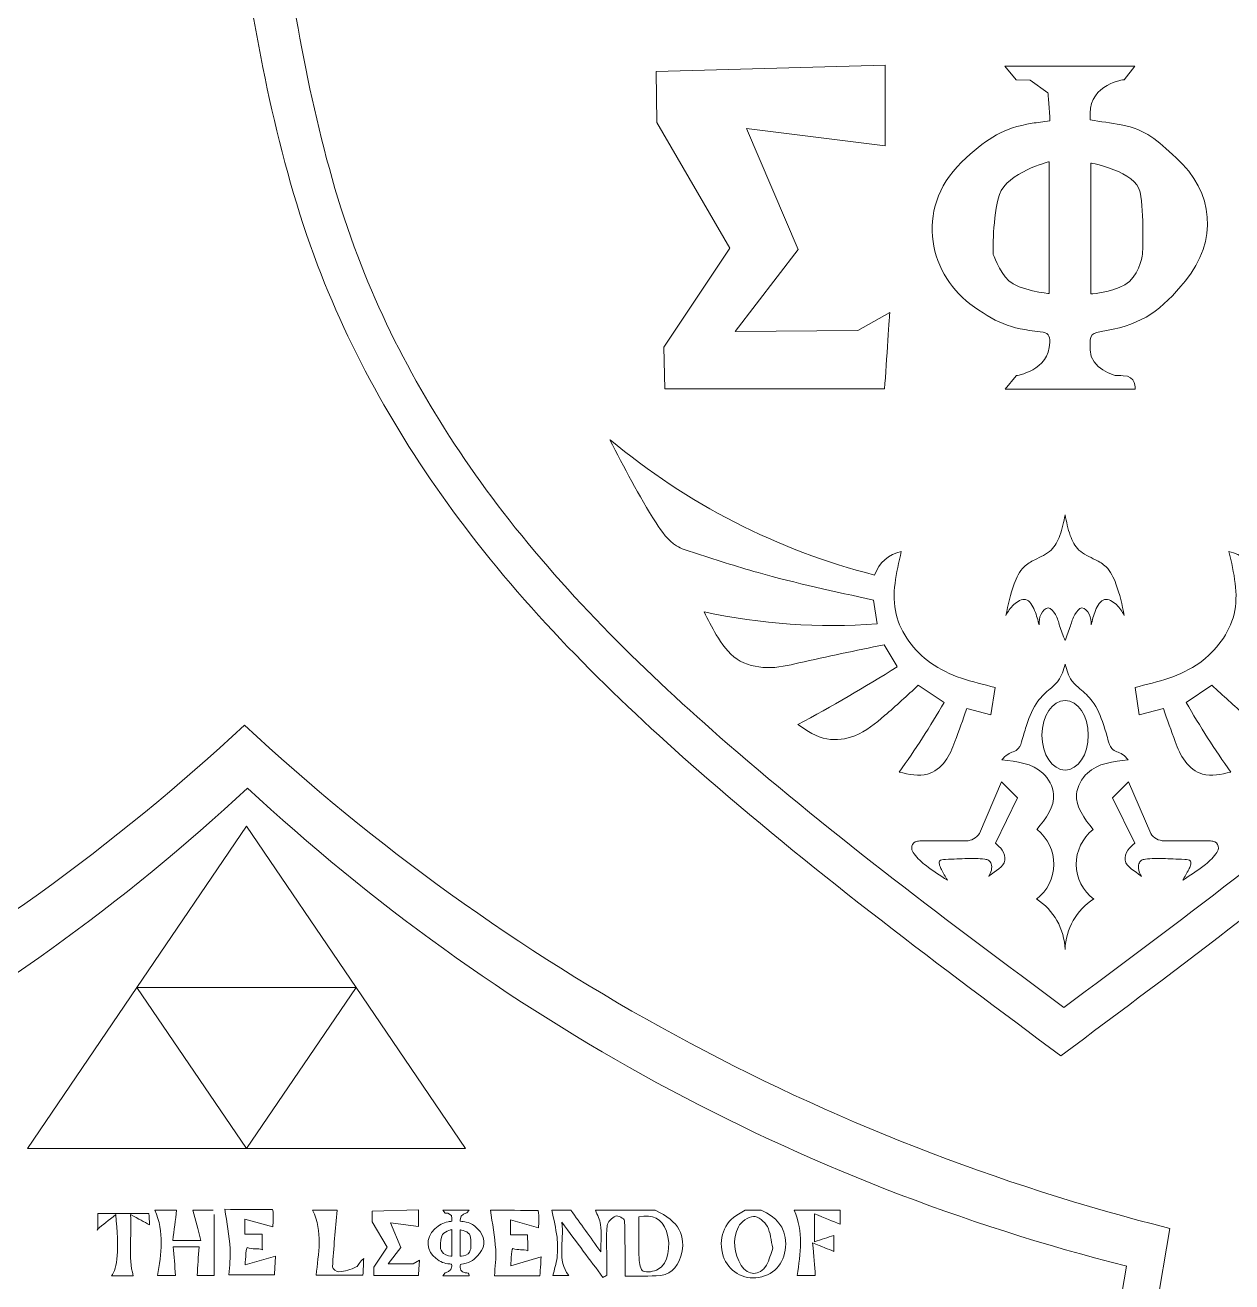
# Model space of a CAD drawing. Header units: inches. Extents: x 0 to 12, y 0 to 12.
# Drawn here: x 1.07 to 2.154, y 1.755 to 2.884 of the extents above; entities that cross this region are included whole.
import ezdxf

# ---------------------------------------------------------------- set-up
doc = ezdxf.new("R2010")
doc.units = ezdxf.units.IN
doc.header["$MEASUREMENT"] = 0

msp = doc.modelspace()

# ---------------------------------------------------------------- linework, layer by layer
at = {"color": 5, "lineweight": 0}
for p, q in [((1.8353, 2.3458), (1.8321, 2.3671)), ((1.8534, 2.3073), (1.8417, 2.327)), ((1.8955, 2.2752), (1.8723, 2.2906)), ((1.9414, 2.2887), (1.9376, 2.2639)), ((2.0671, 2.2887), (2.0709, 2.2639)), ((2.113, 2.2752), (2.1362, 2.2906)), ((1.9376, 2.2639), (1.9159, 2.2696)), ((2.0709, 2.2639), (2.0926, 2.2696)), ((1.9273, 2.1574), (1.9472, 2.2038)), ((1.9472, 2.2038), (1.9616, 2.1894)), ((2.0613, 2.2038), (2.0469, 2.1894)), ((2.0812, 2.1574), (2.0613, 2.2038)), ((1.9616, 2.1894), (1.9416, 2.1486)), ((2.0469, 2.1894), (2.0669, 2.1486)), ((1.2687, 2.164), (1.1702, 2.0192)), ((1.3671, 2.0192), (1.2687, 2.164)), ((1.8736, 2.1507), (1.9153, 2.1507)), ((2.1349, 2.1507), (2.0933, 2.1507)), ((1.1702, 2.0192), (1.0718, 1.8745)), ((1.2687, 1.8745), (1.1702, 2.0192)), ((1.1702, 2.0192), (1.3671, 2.0192)), ((1.3671, 2.0192), (1.2687, 1.8745)), ((1.4656, 1.8745), (1.3671, 2.0192)), ((1.0718, 1.8745), (1.2687, 1.8745)), ((1.2687, 1.8745), (1.4656, 1.8745)), ((1.9718, 1.2603), (2.0596, 1.7687))]:
    msp.add_line(p, q, dxfattribs=at)
at = {"color": 250, "lineweight": 0}
msp.add_line((2.006, 1.2675), (2.0985, 1.8027), dxfattribs=at)
at = {"color": 5, "lineweight": 0}
for centre, radius, start, end in [((1.9825, 2.9748), 0.604, 230.1334, 255.6659), ((1.8635, 2.3792), 0.0322, 101.4674, 161.1937), ((2.145, 2.3792), 0.0322, 18.8063, 78.5326), ((1.795, 2.8949), 0.5506, 257.9267, 274.1924), ((1.0619, 3.5617), 1.4833, 298.2597, 302.2494), ((1.2358, 2.6544), 0.7609, 324.5017, 330.1066), ((2.7727, 2.6544), 0.7609, 209.8934, 215.4983), ((0.0384, 3.5218), 1.8077, 284.1261, 312.9293), ((2.5008, 3.5218), 1.8077, 227.0707, 255.8739), ((1.915, 2.1654), 0.0146, 271.0459, 327.1361), ((1.955, 2.1299), 0.0392, 306.8379, 52.1804), ((2.0535, 2.1299), 0.0392, 127.8196, 233.1621), ((2.0935, 2.1654), 0.0146, 212.8639, 268.9541), ((1.9482, 2.0514), 0.0561, 1.9204, 57.3192), ((2.0603, 2.0514), 0.0561, 122.6808, 178.0796)]:
    msp.add_arc(centre, radius, start, end, dxfattribs=at)
at = {"color": 250, "lineweight": 0}
for centre, start, end in [((-0.0292, 3.648), 284.1261, 312.9293), ((2.5629, 3.648), 227.0707, 255.8739)]:
    msp.add_arc(centre, 1.9029, start, end, dxfattribs=at)
at = {"color": 5, "lineweight": 0}
msp.add_ellipse((2.0043, 2.2457), major_axis=(0, 0.0313), ratio=0.665933, dxfattribs=at)
at = {"color": 250, "lineweight": 0}
for points in [[(2.0004, 1.9577), (1.8923, 2.0382), (1.7024, 2.1795), (1.4654, 2.4105), (1.3119, 2.673), (1.278, 2.8675), (1.2613, 2.9705)], [(2.0004, 1.9577), (2.1085, 2.0382), (2.2984, 2.1795), (2.5354, 2.4105), (2.6889, 2.673), (2.7228, 2.8675), (2.7395, 2.9705)]]:
    msp.add_open_spline(points, degree=3, knots=[0, 0, 0, 0, 0.0808468, 0.1419248, 0.197496, 0.2597021, 0.2597021, 0.2597021, 0.2597021], dxfattribs=at)
at = {"color": 5, "lineweight": 0}
for points, knots in [([(2.0032, 2.0012), (1.9004, 2.0776), (1.7201, 2.2118), (1.4949, 2.4312), (1.349, 2.6806), (1.3168, 2.8654), (1.301, 2.9633)], [0, 0, 0, 0, 0.0808468, 0.1419248, 0.197496, 0.2597021, 0.2597021, 0.2597021, 0.2597021]), ([(2.0032, 2.0012), (2.1059, 2.0776), (2.2862, 2.2118), (2.5114, 2.4312), (2.6573, 2.6806), (2.6895, 2.8654), (2.7053, 2.9633)], [0, 0, 0, 0, 0.0808468, 0.1419248, 0.197496, 0.2597021, 0.2597021, 0.2597021, 0.2597021]), ([(1.8321, 2.3671), (1.7972, 2.3747), (1.7422, 2.3866), (1.6844, 2.4052), (1.6504, 2.4161), (1.6249, 2.4531), (1.608, 2.4862), (1.5953, 2.5112)], [0, 0, 0, 0, 0.02753964, 0.04351363, 0.0474821, 0.05463243, 0.07669562, 0.07669562, 0.07669562, 0.07669562]), ([(2.0043, 2.4437), (2.0031, 2.4375), (2.0009, 2.4263), (1.9926, 2.4101), (1.9785, 2.4045), (1.965, 2.3965), (1.9563, 2.378), (1.9531, 2.3629), (1.951, 2.3534)], [0, 0, 0, 0, 0.00496667, 0.00889983, 0.01334248, 0.01630321, 0.02086423, 0.02843291, 0.02843291, 0.02843291, 0.02843291]), ([(2.0043, 2.4437), (2.0055, 2.4375), (2.0076, 2.4263), (2.0159, 2.4101), (2.03, 2.4045), (2.0435, 2.3965), (2.0522, 2.378), (2.0555, 2.3629), (2.0575, 2.3534)], [0, 0, 0, 0, 0.00496667, 0.00889983, 0.01334248, 0.01630321, 0.02086423, 0.02843291, 0.02843291, 0.02843291, 0.02843291]), ([(1.9414, 2.2887), (1.9209, 2.2936), (1.8827, 2.3027), (1.8438, 2.3543), (1.8526, 2.3916), (1.8571, 2.4108)], [0, 0, 0, 0, 0.01607831, 0.02987121, 0.04449574, 0.04449574, 0.04449574, 0.04449574]), ([(2.0671, 2.2887), (2.0877, 2.2936), (2.1258, 2.3027), (2.1647, 2.3543), (2.156, 2.3916), (2.1515, 2.4108)], [0, 0, 0, 0, 0.01607831, 0.02987121, 0.04449574, 0.04449574, 0.04449574, 0.04449574]), ([(1.9809, 2.3448), (1.9798, 2.349), (1.9779, 2.3571), (1.9701, 2.371), (1.9569, 2.3633), (1.953, 2.3567), (1.951, 2.3534)], [0, 0, 0, 0, 0.00351206, 0.00679766, 0.00978558, 0.01288207, 0.01288207, 0.01288207, 0.01288207]), ([(2.0043, 2.3307), (2.0025, 2.3352), (1.9994, 2.3431), (1.9969, 2.3533), (1.9893, 2.3629), (1.9811, 2.354), (1.981, 2.348), (1.9809, 2.3448)], [0, 0, 0, 0, 0.00367448, 0.00651244, 0.00872326, 0.0109429, 0.0134626, 0.0134626, 0.0134626, 0.0134626]), ([(2.0043, 2.3307), (2.006, 2.3352), (2.0091, 2.3431), (2.0117, 2.3533), (2.0193, 2.3629), (2.0274, 2.354), (2.0276, 2.348), (2.0277, 2.3448)], [0, 0, 0, 0, 0.00367448, 0.00651244, 0.00872326, 0.0109429, 0.0134626, 0.0134626, 0.0134626, 0.0134626]), ([(2.0277, 2.3448), (2.0287, 2.349), (2.0306, 2.3571), (2.0385, 2.371), (2.0516, 2.3633), (2.0555, 2.3567), (2.0575, 2.3534)], [0, 0, 0, 0, 0.00351206, 0.00679766, 0.00978558, 0.01288207, 0.01288207, 0.01288207, 0.01288207]), ([(1.8417, 2.327), (1.8162, 2.3217), (1.7811, 2.3144), (1.737, 2.3041), (1.7071, 2.3115), (1.6911, 2.3343), (1.6833, 2.3497), (1.6799, 2.3565)], [0, 0, 0, 0, 0.02023305, 0.02779216, 0.03497388, 0.04239776, 0.04841567, 0.04841567, 0.04841567, 0.04841567]), ([(2.0043, 2.3095), (2.0028, 2.3042), (2.0003, 2.2955), (1.9895, 2.2863), (1.9771, 2.2753), (1.9706, 2.2581), (1.9662, 2.2439), (1.9632, 2.2319), (1.9531, 2.2299), (1.949, 2.2254), (1.9474, 2.2235)], [0, 0, 0, 0, 0.00412311, 0.00675957, 0.01082209, 0.01687384, 0.02044886, 0.02277519, 0.025562, 0.02745838, 0.02745838, 0.02745838, 0.02745838]), ([(2.0043, 2.3095), (2.0057, 2.3042), (2.0082, 2.2955), (2.019, 2.2863), (2.0314, 2.2753), (2.038, 2.2581), (2.0424, 2.2439), (2.0453, 2.2319), (2.0554, 2.2299), (2.0595, 2.2254), (2.0611, 2.2235)], [0, 0, 0, 0, 0.00412311, 0.00675957, 0.01082209, 0.01687384, 0.02044886, 0.02277519, 0.025562, 0.02745838, 0.02745838, 0.02745838, 0.02745838]), ([(1.8723, 2.2906), (1.8624, 2.2814), (1.8445, 2.265), (1.8189, 2.2438), (1.7881, 2.2393), (1.7725, 2.2497), (1.7642, 2.2552)], [0, 0, 0, 0, 0.01052872, 0.01884852, 0.02537562, 0.03288337, 0.03288337, 0.03288337, 0.03288337]), ([(2.1362, 2.2906), (2.1462, 2.2814), (2.164, 2.265), (2.1896, 2.2438), (2.2204, 2.2393), (2.236, 2.2497), (2.2443, 2.2552)], [0, 0, 0, 0, 0.01052872, 0.01884852, 0.02537562, 0.03288337, 0.03288337, 0.03288337, 0.03288337]), ([(1.9159, 2.2696), (1.9124, 2.2597), (1.9068, 2.2436), (1.8981, 2.2216), (1.8795, 2.2067), (1.8641, 2.2105), (1.8553, 2.2126)], [0, 0, 0, 0, 0.00813648, 0.01321573, 0.01827977, 0.02485473, 0.02485473, 0.02485473, 0.02485473]), ([(2.0926, 2.2696), (2.0961, 2.2597), (2.1017, 2.2436), (2.1104, 2.2216), (2.129, 2.2067), (2.1445, 2.2105), (2.1532, 2.2126)], [0, 0, 0, 0, 0.00813648, 0.01321573, 0.01827977, 0.02485473, 0.02485473, 0.02485473, 0.02485473]), ([(1.979, 2.1609), (1.987, 2.1712), (1.9998, 2.1877), (1.9823, 2.2198), (1.961, 2.2221), (1.9474, 2.2235)], [0, 0, 0, 0, 0.00906876, 0.01459213, 0.02458282, 0.02458282, 0.02458282, 0.02458282]), ([(2.0295, 2.1609), (2.0215, 2.1712), (2.0087, 2.1877), (2.0262, 2.2198), (2.0475, 2.2221), (2.0611, 2.2235)], [0, 0, 0, 0, 0.00906876, 0.01459213, 0.02458282, 0.02458282, 0.02458282, 0.02458282]), ([(1.8985, 2.1155), (1.8919, 2.1197), (1.8811, 2.1265), (1.8704, 2.1362), (1.8653, 2.1443), (1.8685, 2.1505), (1.8722, 2.1507), (1.8736, 2.1507)], [0, 0, 0, 0, 0.00596177, 0.00986587, 0.01130521, 0.01296865, 0.01403095, 0.01403095, 0.01403095, 0.01403095]), ([(1.9416, 2.1486), (1.9438, 2.1467), (1.9485, 2.1429), (1.953, 2.1289), (1.9411, 2.1237), (1.9358, 2.119), (1.9357, 2.1189)], [0, 0, 0, 0, 0.002263082, 0.004672888, 0.009805081, 0.009973743, 0.009973743, 0.009973743, 0.009973743]), ([(2.0669, 2.1486), (2.0647, 2.1467), (2.06, 2.1429), (2.0555, 2.1289), (2.0674, 2.1237), (2.0727, 2.119), (2.0729, 2.1189)], [0, 0, 0, 0, 0.002263082, 0.004672888, 0.009805081, 0.009973743, 0.009973743, 0.009973743, 0.009973743]), ([(2.11, 2.1155), (2.1166, 2.1197), (2.1274, 2.1265), (2.1381, 2.1362), (2.1432, 2.1443), (2.14, 2.1505), (2.1364, 2.1507), (2.1349, 2.1507)], [0, 0, 0, 0, 0.00596177, 0.00986587, 0.01130521, 0.01296865, 0.01403095, 0.01403095, 0.01403095, 0.01403095]), ([(1.8985, 2.1155), (1.8966, 2.1187), (1.8941, 2.1231), (1.8914, 2.1285), (1.8907, 2.1339), (1.9029, 2.1344), (1.9147, 2.135), (1.928, 2.135), (1.936, 2.1337), (1.9396, 2.1278), (1.9377, 2.1224), (1.9357, 2.1189)], [0, 0, 0, 0, 0.00278599, 0.00388366, 0.00486863, 0.00626844, 0.01134116, 0.01538852, 0.01640716, 0.01732059, 0.0203083, 0.0203083, 0.0203083, 0.0203083]), ([(2.11, 2.1155), (2.1119, 2.1187), (2.1145, 2.1231), (2.1171, 2.1285), (2.1178, 2.1339), (2.1056, 2.1344), (2.0938, 2.135), (2.0805, 2.135), (2.0725, 2.1337), (2.0689, 2.1278), (2.0708, 2.1224), (2.0729, 2.1189)], [0, 0, 0, 0, 0.00278599, 0.00388366, 0.00486863, 0.00626844, 0.01134116, 0.01538852, 0.01640716, 0.01732059, 0.0203083, 0.0203083, 0.0203083, 0.0203083])]:
    msp.add_open_spline(points, degree=3, knots=knots, dxfattribs=at)
at = {"color": 2, "lineweight": 0}
for points, knots in [([(1.7181, 2.7908), (1.7181, 2.7908), (1.7645, 2.6819), (1.7645, 2.6819), (1.7645, 2.6819), (1.7078, 2.6085), (1.7078, 2.6085), (1.7078, 2.6085), (1.8179, 2.6092), (1.8179, 2.6092), (1.8179, 2.6092), (1.8467, 2.6254), (1.8467, 2.6254), (1.8467, 2.6254), (1.8438, 2.5815), (1.8421, 2.5568), (1.7691, 2.5568), (1.6446, 2.5568), (1.6446, 2.5568), (1.6446, 2.5568), (1.6438, 2.5942), (1.6438, 2.5942), (1.6438, 2.5942), (1.7029, 2.6832), (1.7029, 2.6832), (1.7029, 2.6832), (1.6373, 2.796), (1.6373, 2.796), (1.6373, 2.796), (1.6367, 2.8418), (1.6367, 2.8418), (1.6367, 2.8418), (1.8426, 2.8475), (1.8426, 2.8475), (1.8426, 2.8234), (1.8426, 2.7993), (1.8426, 2.7753), (1.8426, 2.7753), (1.7181, 2.7908), (1.7181, 2.7908)], [0, 0, 0, 0, 1, 1, 1, 2, 2, 2, 3, 3, 3, 4, 4, 4, 5, 5, 5, 6, 6, 6, 7, 7, 7, 8, 8, 8, 9, 9, 9, 10, 10, 10, 11, 11, 11, 12, 12, 12, 13, 13, 13, 13]), ([(2.0668, 2.8467), (2.0668, 2.8467), (2.0573, 2.8346), (2.0573, 2.8346), (2.0573, 2.8346), (2.0266, 2.8305), (2.0268, 2.8045), (2.0268, 2.8026), (2.0268, 2.8008), (2.0268, 2.7984), (2.0362, 2.7969), (2.0455, 2.7958), (2.0546, 2.794), (2.0778, 2.7895), (2.0863, 2.7804), (2.104, 2.7645), (2.1384, 2.7335), (2.1416, 2.6899), (2.1124, 2.654), (2.0909, 2.6276), (2.0743, 2.6151), (2.0415, 2.6093), (2.0267, 2.6067), (2.0266, 2.607), (2.0268, 2.5918), (2.0269, 2.5748), (2.0494, 2.5688), (2.0494, 2.5688), (2.0494, 2.5688), (2.0541, 2.5687), (2.0565, 2.5687), (2.0683, 2.5687), (2.0671, 2.5566), (2.0671, 2.5566), (2.0671, 2.5566), (1.9505, 2.5566), (1.9505, 2.5566), (1.9505, 2.5566), (1.9602, 2.5687), (1.9602, 2.5687), (1.9602, 2.5687), (1.9902, 2.573), (1.9905, 2.5986), (1.9905, 2.605), (1.9895, 2.6074), (1.982, 2.6082), (1.9549, 2.6108), (1.9412, 2.6166), (1.9188, 2.6333), (1.8808, 2.6617), (1.8681, 2.7227), (1.9153, 2.7644), (1.9358, 2.7825), (1.9481, 2.7909), (1.9746, 2.7954), (1.9795, 2.7962), (1.9844, 2.7967), (1.9907, 2.7976), (1.9902, 2.806), (1.9889, 2.8228), (1.9889, 2.8228), (1.9889, 2.8228), (1.973, 2.8341), (1.973, 2.8341), (1.973, 2.8341), (1.9603, 2.8345), (1.9603, 2.8345), (1.9603, 2.8345), (1.9502, 2.8467), (1.9502, 2.8467), (1.9502, 2.8467), (2.0668, 2.8467), (2.0668, 2.8467)], [0, 0, 0, 0, 1, 1, 1, 2, 2, 2, 3, 3, 3, 4, 4, 4, 5, 5, 5, 6, 6, 6, 7, 7, 7, 8, 8, 8, 9, 9, 9, 10, 10, 10, 11, 11, 11, 12, 12, 12, 13, 13, 13, 14, 14, 14, 15, 15, 15, 16, 16, 16, 17, 17, 17, 18, 18, 18, 19, 19, 19, 20, 20, 20, 21, 21, 21, 22, 22, 22, 23, 23, 23, 24, 24, 24, 24]), ([(1.9899, 2.7609), (1.9899, 2.7609), (1.9519, 2.7512), (1.9454, 2.7315), (1.939, 2.7117), (1.9395, 2.6784), (1.9395, 2.6784), (1.9395, 2.6784), (1.945, 2.6624), (1.9536, 2.654), (1.9622, 2.6455), (1.9899, 2.6424), (1.9899, 2.6424), (1.9899, 2.6424), (1.9899, 2.7609), (1.9899, 2.7609)], [0, 0, 0, 0, 1, 1, 1, 2, 2, 2, 3, 3, 3, 4, 4, 4, 5, 5, 5, 5]), ([(2.0275, 2.6421), (2.0292, 2.6421), (2.0523, 2.6444), (2.0622, 2.6534), (2.0721, 2.6624), (2.0739, 2.6786), (2.0739, 2.6786), (2.0739, 2.6786), (2.0754, 2.7146), (2.0717, 2.7335), (2.0681, 2.7524), (2.0274, 2.7597), (2.0274, 2.7597), (2.0274, 2.7597), (2.0275, 2.6966), (2.0275, 2.6421)], [0, 0, 0, 0, 1, 1, 1, 2, 2, 2, 3, 3, 3, 4, 4, 4, 5, 5, 5, 5])]:
    msp.add_open_spline(points, degree=3, knots=knots, dxfattribs=at)
at = {"color": 1, "lineweight": 0}
for points, knots in [([(1.2395, 1.8152), (1.2395, 1.8141), (1.2395, 1.813), (1.2395, 1.8119), (1.2395, 1.7936), (1.2395, 1.7772), (1.2395, 1.7605), (1.2349, 1.7605), (1.2285, 1.7605), (1.2243, 1.7605), (1.2248, 1.7688), (1.2254, 1.7771), (1.226, 1.7862), (1.2181, 1.7862), (1.2114, 1.7862), (1.2029, 1.7862), (1.2036, 1.7776), (1.2042, 1.7693), (1.2049, 1.7603), (1.2002, 1.7603), (1.1931, 1.7603), (1.1886, 1.7603), (1.1921, 1.7798), (1.195, 1.7993), (1.1863, 1.819), (1.1928, 1.819), (1.1993, 1.819), (1.2059, 1.819), (1.2047, 1.8101), (1.2036, 1.8012), (1.2024, 1.7918), (1.2112, 1.7918), (1.2178, 1.7918), (1.2276, 1.7918), (1.225, 1.8018), (1.2227, 1.8104), (1.2205, 1.819), (1.2266, 1.819), (1.2327, 1.819), (1.2388, 1.819)], [0, 0, 0, 0, 1, 1, 1, 2, 2, 2, 3, 3, 3, 4, 4, 4, 5, 5, 5, 6, 6, 6, 7, 7, 7, 8, 8, 8, 9, 9, 9, 10, 10, 10, 11, 11, 11, 12, 12, 12, 13, 13, 13, 13]), ([(1.2921, 1.8196), (1.2934, 1.8143), (1.2923, 1.804), (1.2923, 1.804), (1.2923, 1.804), (1.2673, 1.8111), (1.2673, 1.8111), (1.2673, 1.8111), (1.2673, 1.7976), (1.2673, 1.7976), (1.2673, 1.7976), (1.2826, 1.7976), (1.2826, 1.7976), (1.2826, 1.7976), (1.2829, 1.7862), (1.2829, 1.7835), (1.2786, 1.7853), (1.2743, 1.7834), (1.2693, 1.7855), (1.2681, 1.7848), (1.2675, 1.7699), (1.2675, 1.7699), (1.2675, 1.7699), (1.2948, 1.7778), (1.2948, 1.7778), (1.2948, 1.7778), (1.2941, 1.766), (1.2938, 1.761), (1.2787, 1.761), (1.2646, 1.761), (1.2529, 1.761), (1.2533, 1.769), (1.2545, 1.7768), (1.254, 1.7844), (1.2531, 1.7963), (1.2509, 1.808), (1.2493, 1.8198), (1.2624, 1.8198), (1.2791, 1.8196), (1.2921, 1.8196)], [0, 0, 0, 0, 1, 1, 1, 2, 2, 2, 3, 3, 3, 4, 4, 4, 5, 5, 5, 6, 6, 6, 7, 7, 7, 8, 8, 8, 9, 9, 9, 10, 10, 10, 11, 11, 11, 12, 12, 12, 13, 13, 13, 13]), ([(1.3501, 1.819), (1.3486, 1.802), (1.347, 1.7851), (1.3459, 1.7681), (1.3458, 1.7666), (1.3499, 1.7633), (1.3517, 1.7636), (1.357, 1.7642), (1.3625, 1.7656), (1.3672, 1.768), (1.3694, 1.7691), (1.3702, 1.7731), (1.374, 1.7755), (1.3738, 1.7708), (1.3736, 1.7661), (1.3733, 1.7606), (1.3586, 1.7606), (1.3446, 1.7606), (1.3313, 1.7606), (1.3331, 1.7799), (1.3376, 1.7997), (1.3281, 1.819), (1.3354, 1.819), (1.3427, 1.819), (1.3501, 1.819)], [0, 0, 0, 0, 1, 1, 1, 2, 2, 2, 3, 3, 3, 4, 4, 4, 5, 5, 5, 6, 6, 6, 7, 7, 7, 8, 8, 8, 8]), ([(1.3981, 1.8077), (1.3981, 1.8077), (1.4075, 1.7856), (1.4075, 1.7856), (1.4075, 1.7856), (1.396, 1.7708), (1.396, 1.7708), (1.396, 1.7708), (1.4183, 1.7709), (1.4183, 1.7709), (1.4183, 1.7709), (1.4241, 1.7742), (1.4241, 1.7742), (1.4241, 1.7742), (1.4235, 1.7653), (1.4232, 1.7603), (1.4084, 1.7603), (1.3832, 1.7603), (1.3832, 1.7603), (1.3832, 1.7603), (1.383, 1.7679), (1.383, 1.7679), (1.383, 1.7679), (1.395, 1.7859), (1.395, 1.7859), (1.395, 1.7859), (1.3817, 1.8087), (1.3817, 1.8087), (1.3817, 1.8087), (1.3816, 1.818), (1.3816, 1.818), (1.3816, 1.818), (1.4233, 1.8192), (1.4233, 1.8192), (1.4233, 1.8143), (1.4233, 1.8094), (1.4233, 1.8045), (1.4233, 1.8045), (1.3981, 1.8077), (1.3981, 1.8077)], [0, 0, 0, 0, 1, 1, 1, 2, 2, 2, 3, 3, 3, 4, 4, 4, 5, 5, 5, 6, 6, 6, 7, 7, 7, 8, 8, 8, 9, 9, 9, 10, 10, 10, 11, 11, 11, 12, 12, 12, 13, 13, 13, 13]), ([(1.4687, 1.819), (1.4687, 1.819), (1.4668, 1.8166), (1.4668, 1.8166), (1.4668, 1.8166), (1.4606, 1.8157), (1.4606, 1.8105), (1.4606, 1.8101), (1.4606, 1.8097), (1.4606, 1.8092), (1.4625, 1.8089), (1.4644, 1.8087), (1.4662, 1.8083), (1.4709, 1.8074), (1.4727, 1.8056), (1.4762, 1.8024), (1.4832, 1.7961), (1.4839, 1.7872), (1.478, 1.78), (1.4736, 1.7746), (1.4702, 1.7721), (1.4636, 1.7709), (1.4606, 1.7704), (1.4606, 1.7705), (1.4606, 1.7674), (1.4606, 1.7639), (1.4652, 1.7627), (1.4652, 1.7627), (1.4652, 1.7627), (1.4661, 1.7627), (1.4666, 1.7627), (1.469, 1.7627), (1.4688, 1.7602), (1.4688, 1.7602), (1.4688, 1.7602), (1.4452, 1.7602), (1.4452, 1.7602), (1.4452, 1.7602), (1.4471, 1.7627), (1.4471, 1.7627), (1.4471, 1.7627), (1.4532, 1.7636), (1.4533, 1.7688), (1.4533, 1.7701), (1.4531, 1.7705), (1.4515, 1.7707), (1.446, 1.7712), (1.4433, 1.7724), (1.4387, 1.7758), (1.431, 1.7815), (1.4285, 1.7939), (1.438, 1.8023), (1.4422, 1.806), (1.4447, 1.8077), (1.45, 1.8086), (1.451, 1.8088), (1.452, 1.8089), (1.4533, 1.8091), (1.4532, 1.8108), (1.4529, 1.8142), (1.4529, 1.8142), (1.4529, 1.8142), (1.4497, 1.8165), (1.4497, 1.8165), (1.4497, 1.8165), (1.4471, 1.8165), (1.4471, 1.8165), (1.4471, 1.8165), (1.4451, 1.819), (1.4451, 1.819), (1.4451, 1.819), (1.4687, 1.819), (1.4687, 1.819)], [0, 0, 0, 0, 1, 1, 1, 2, 2, 2, 3, 3, 3, 4, 4, 4, 5, 5, 5, 6, 6, 6, 7, 7, 7, 8, 8, 8, 9, 9, 9, 10, 10, 10, 11, 11, 11, 12, 12, 12, 13, 13, 13, 14, 14, 14, 15, 15, 15, 16, 16, 16, 17, 17, 17, 18, 18, 18, 19, 19, 19, 20, 20, 20, 21, 21, 21, 22, 22, 22, 23, 23, 23, 24, 24, 24, 24]), ([(1.5307, 1.8188), (1.532, 1.8135), (1.531, 1.8031), (1.531, 1.8031), (1.531, 1.8031), (1.506, 1.8103), (1.506, 1.8103), (1.506, 1.8103), (1.5059, 1.7968), (1.5059, 1.7968), (1.5059, 1.7968), (1.5212, 1.7968), (1.5212, 1.7968), (1.5212, 1.7968), (1.5215, 1.7854), (1.5215, 1.7826), (1.5172, 1.7844), (1.513, 1.7826), (1.5079, 1.7847), (1.5067, 1.7839), (1.5062, 1.7691), (1.5062, 1.7691), (1.5062, 1.7691), (1.5334, 1.777), (1.5334, 1.777), (1.5334, 1.777), (1.5327, 1.7652), (1.5324, 1.7602), (1.5173, 1.7602), (1.5032, 1.7602), (1.4915, 1.7602), (1.4919, 1.7682), (1.4932, 1.776), (1.4926, 1.7836), (1.4917, 1.7954), (1.4896, 1.8072), (1.488, 1.819), (1.501, 1.819), (1.5177, 1.8188), (1.5307, 1.8188)], [0, 0, 0, 0, 1, 1, 1, 2, 2, 2, 3, 3, 3, 4, 4, 4, 5, 5, 5, 6, 6, 6, 7, 7, 7, 8, 8, 8, 9, 9, 9, 10, 10, 10, 11, 11, 11, 12, 12, 12, 13, 13, 13, 13]), ([(1.636, 1.819), (1.6574, 1.8088), (1.6643, 1.7963), (1.6589, 1.7776), (1.6557, 1.7665), (1.6486, 1.7603), (1.6369, 1.76), (1.6268, 1.7597), (1.6166, 1.7599), (1.6088, 1.7599), (1.6088, 1.7768), (1.609, 1.7933), (1.6084, 1.8097), (1.6084, 1.8113), (1.6022, 1.8146), (1.6004, 1.8138), (1.5971, 1.8123), (1.593, 1.8084), (1.5927, 1.8052), (1.5918, 1.7947), (1.5924, 1.7841), (1.5924, 1.7735), (1.5924, 1.7692), (1.5924, 1.7648), (1.5924, 1.7605), (1.5912, 1.7599), (1.5901, 1.7593), (1.589, 1.7587), (1.5774, 1.7742), (1.5658, 1.7897), (1.5519, 1.8083), (1.5546, 1.7902), (1.5472, 1.7744), (1.5582, 1.7603), (1.5533, 1.7603), (1.5477, 1.7603), (1.544, 1.7603), (1.5453, 1.7657), (1.5471, 1.771), (1.5477, 1.7765), (1.5484, 1.7825), (1.5484, 1.7887), (1.5477, 1.7947), (1.5467, 1.8029), (1.5447, 1.8109), (1.5431, 1.819), (1.5488, 1.819), (1.5545, 1.819), (1.5602, 1.819), (1.5688, 1.8071), (1.5773, 1.7952), (1.5871, 1.7815), (1.5871, 1.7912), (1.5877, 1.7987), (1.5869, 1.8061), (1.5864, 1.8105), (1.5839, 1.8147), (1.5822, 1.819), (1.6002, 1.819), (1.6181, 1.819), (1.636, 1.819)], [0, 0, 0, 0, 1, 1, 1, 2, 2, 2, 3, 3, 3, 4, 4, 4, 5, 5, 5, 6, 6, 6, 7, 7, 7, 8, 8, 8, 9, 9, 9, 10, 10, 10, 11, 11, 11, 12, 12, 12, 13, 13, 13, 14, 14, 14, 15, 15, 15, 16, 16, 16, 17, 17, 17, 18, 18, 18, 19, 19, 19, 20, 20, 20, 20]), ([(1.7313, 1.819), (1.7442, 1.813), (1.7533, 1.8044), (1.7532, 1.7889), (1.7531, 1.7727), (1.7443, 1.7615), (1.7288, 1.7586), (1.7155, 1.7561), (1.7014, 1.7646), (1.6971, 1.7776), (1.6921, 1.7929), (1.6977, 1.8084), (1.7109, 1.8155), (1.7128, 1.8165), (1.7147, 1.8178), (1.7167, 1.819), (1.7215, 1.819), (1.7264, 1.819), (1.7313, 1.819)], [0, 0, 0, 0, 1, 1, 1, 2, 2, 2, 3, 3, 3, 4, 4, 4, 5, 5, 5, 6, 6, 6, 6]), ([(1.8022, 1.819), (1.8022, 1.8137), (1.8022, 1.8085), (1.8022, 1.8064), (1.7956, 1.8091), (1.7883, 1.8121), (1.779, 1.8158), (1.779, 1.8059), (1.779, 1.7996), (1.779, 1.7907), (1.7853, 1.7927), (1.791, 1.7946), (1.7965, 1.7964), (1.7965, 1.7924), (1.7965, 1.7866), (1.7965, 1.782), (1.7915, 1.784), (1.7858, 1.7863), (1.7774, 1.7897), (1.7784, 1.7777), (1.7791, 1.7692), (1.7798, 1.7603), (1.7763, 1.7603), (1.7694, 1.7603), (1.7635, 1.7603), (1.7664, 1.7801), (1.7697, 1.7997), (1.7607, 1.819), (1.7745, 1.819), (1.7884, 1.819), (1.8022, 1.819)], [0, 0, 0, 0, 1, 1, 1, 2, 2, 2, 3, 3, 3, 4, 4, 4, 5, 5, 5, 6, 6, 6, 7, 7, 7, 8, 8, 8, 9, 9, 9, 10, 10, 10, 10]), ([(1.1351, 1.8018), (1.1351, 1.8062), (1.1351, 1.8107), (1.1351, 1.816), (1.1503, 1.816), (1.1651, 1.816), (1.181, 1.816), (1.1812, 1.813), (1.1814, 1.8095), (1.1816, 1.8058), (1.1765, 1.8085), (1.1718, 1.8111), (1.1645, 1.8151), (1.1657, 1.7946), (1.162, 1.7771), (1.1669, 1.76), (1.1625, 1.76), (1.1551, 1.76), (1.1472, 1.76), (1.153, 1.7666), (1.1543, 1.7835), (1.1511, 1.8151), (1.1446, 1.8099), (1.1397, 1.8059), (1.1348, 1.802), (1.1348, 1.802), (1.1351, 1.8018), (1.1351, 1.8018)], [0, 0, 0, 0, 1, 1, 1, 2, 2, 2, 3, 3, 3, 4, 4, 4, 5, 5, 5, 6, 6, 6, 7, 7, 7, 8, 8, 8, 9, 9, 9, 9]), ([(1.6212, 1.813), (1.6212, 1.8003), (1.6209, 1.7879), (1.6214, 1.7754), (1.6215, 1.7715), (1.6227, 1.7651), (1.625, 1.7643), (1.6289, 1.7629), (1.6347, 1.7638), (1.6387, 1.7659), (1.6474, 1.7704), (1.6506, 1.787), (1.6461, 1.8002), (1.6422, 1.8118), (1.6338, 1.8151), (1.6212, 1.813)], [0, 0, 0, 0, 1, 1, 1, 2, 2, 2, 3, 3, 3, 4, 4, 4, 5, 5, 5, 5]), ([(1.7416, 1.7848), (1.7399, 1.792), (1.7397, 1.7989), (1.7367, 1.8043), (1.7343, 1.8086), (1.7284, 1.8137), (1.7243, 1.8135), (1.7195, 1.8132), (1.713, 1.8086), (1.7107, 1.8042), (1.7049, 1.7926), (1.7067, 1.7803), (1.7133, 1.7694), (1.7191, 1.7597), (1.73, 1.7598), (1.7358, 1.7696), (1.7386, 1.7743), (1.7398, 1.7799), (1.7416, 1.7848)], [0, 0, 0, 0, 1, 1, 1, 2, 2, 2, 3, 3, 3, 4, 4, 4, 5, 5, 5, 6, 6, 6, 6]), ([(1.1348, 1.802), (1.1348, 1.802), (1.1346, 1.8012), (1.1346, 1.8012), (1.1346, 1.8012), (1.1351, 1.8018), (1.1351, 1.8018), (1.1351, 1.8018), (1.1348, 1.802), (1.1348, 1.802)], [0, 0, 0, 0, 1, 1, 1, 2, 2, 2, 3, 3, 3, 3]), ([(1.4531, 1.8016), (1.4531, 1.8016), (1.4454, 1.7997), (1.4441, 1.7957), (1.4428, 1.7917), (1.4429, 1.7849), (1.4429, 1.7849), (1.4429, 1.7849), (1.444, 1.7817), (1.4458, 1.78), (1.4475, 1.7783), (1.4531, 1.7776), (1.4531, 1.7776), (1.4531, 1.7776), (1.4531, 1.8016), (1.4531, 1.8016)], [0, 0, 0, 0, 1, 1, 1, 2, 2, 2, 3, 3, 3, 4, 4, 4, 5, 5, 5, 5]), ([(1.4608, 1.7776), (1.4611, 1.7776), (1.4658, 1.778), (1.4678, 1.7799), (1.4698, 1.7817), (1.4702, 1.785), (1.4702, 1.785), (1.4702, 1.785), (1.4705, 1.7922), (1.4697, 1.7961), (1.469, 1.7999), (1.4607, 1.8014), (1.4607, 1.8014), (1.4607, 1.8014), (1.4608, 1.7886), (1.4608, 1.7776)], [0, 0, 0, 0, 1, 1, 1, 2, 2, 2, 3, 3, 3, 4, 4, 4, 5, 5, 5, 5])]:
    msp.add_open_spline(points, degree=3, knots=knots, dxfattribs=at)

doc.saveas('drawing.dxf')
